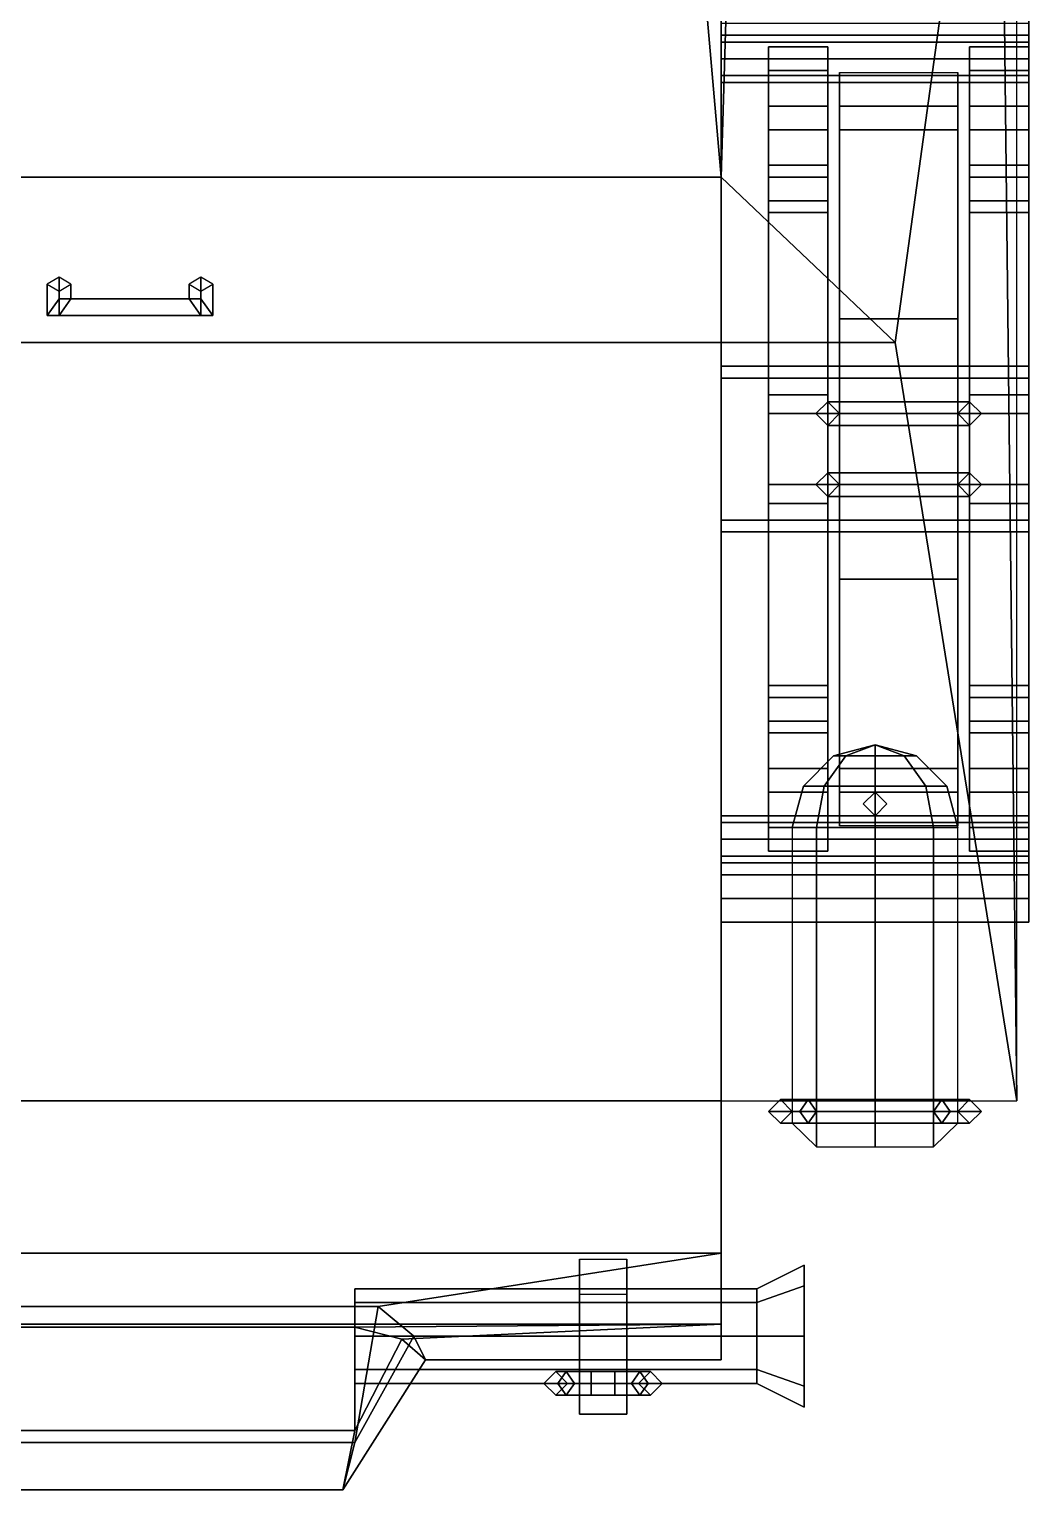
# Model space of a CAD drawing. Extents: x -0.84 to 0.84, y -1.93 to 2.14.
# Drawn here: x -0.085 to 0.76, y -1.93 to -0.695 of the extents above; entities that cross this region are included whole.
import ezdxf

# ---------------------------------------------------------------- set-up
doc = ezdxf.new("R2010")
doc.units = 0
doc.layers.get('0').update_dxf_attribs({"linetype": 'CONTINUOUS'})

msp = doc.modelspace()

# ---------------------------------------------------------------- linework, layer by layer
for points in [[(0.5, -1.8, 0.41), (0.5, -1.73, 0.27), (0.5, 1.67, 0.27), (0.5, 1.77, 0.41)], [(0.5, -1.82, 0.49), (0.5, -1.8, 0.41), (0.5, 1.77, 0.41), (0.5, 1.77, 0.78)], [(0.5, -1.82, 0.57), (0.5, -1.82, 0.49), (0.5, 1.77, 0.78), (0.5, -1.79, 0.69)], [(0.5, -1.79, 0.69), (0.5, -1.79, 0.69), (0.5, 1.77, 0.78), (0.5, -1.6011, 0.78)], [(0.5, 1.67, 0.27), (0.5, -1.73, 0.27), (-0.5, -1.73, 0.27), (-0.5, 1.67, 0.27)], [(0.46, -0.36, 1.12), (0.5, -0.82, 1.12), (0.5, 0.29, 1.12), (0.46, 0.24, 1.12)], [(0.5, 0.29, 1.12), (0.5, -0.82, 1.12), (0.5147, -0.32, 1.1), (0.5147, 0.23, 1.1)], [(0.7353, 0.23, 0.8), (0.7353, -0.32, 0.8), (0.75, -1.6, 0.78), (0.75, 0.29, 0.78)], [(0.6471, -0.96, 0.92), (0.7353, -0.32, 0.8), (0.5147, -0.32, 1.1), (0.5, -0.82, 1.12)], [(0.75, -1.6, 0.78), (0.7353, -0.32, 0.8), (0.6471, -0.96, 0.92), (0.75, -1.6011, 0.78)], [(-0.46, -0.36, 1.12), (-0.5, -0.82, 1.12), (0.5, -0.82, 1.12), (0.46, -0.36, 1.12)], [(0.76, -0.69, 0.56), (0.76, -0.65, 0.55), (0.76, -0.67, 0.61), (0.76, -0.74, 0.63)], [(0.5, -0.67, 0.61), (0.5, -0.7, 0.66), (0.76, -0.7, 0.66), (0.76, -0.67, 0.61)], [(0.76, -0.74, 0.63), (0.76, -0.67, 0.61), (0.76, -0.7, 0.66), (0.76, -0.74, 0.66)], [(0.5, -0.74, 0.63), (0.5, -0.69, 0.56), (0.76, -0.69, 0.56), (0.76, -0.74, 0.63)], [(0.5, -0.7, 0.66), (0.5, -0.7059, 0.6741), (0.76, -0.7059, 0.6741), (0.76, -0.7, 0.66)], [(0.76, -0.74, 0.66), (0.76, -0.7, 0.66), (0.76, -0.7059, 0.6741), (0.76, -0.7341, 0.6741)], [(0.5, -0.7059, 0.6741), (0.5, -0.72, 0.68), (0.76, -0.72, 0.68), (0.76, -0.7059, 0.6741)], [(0.54, -0.72, 0.27), (0.54, -0.71, 0.24), (0.54, -0.71, 0.22), (0.54, -0.73, 0.28)], [(0.59, -0.72, 0.27), (0.59, -0.71, 0.24), (0.54, -0.71, 0.24), (0.54, -0.72, 0.27)], [(0.54, -0.71, 0.22), (0.54, -0.71, 0.24), (0.59, -0.71, 0.24), (0.59, -0.71, 0.22)], [(0.54, -0.73, 0.28), (0.54, -0.71, 0.22), (0.54, -0.73, 0.18), (0.54, -0.76, 0.3)], [(0.54, -0.73, 0.18), (0.54, -0.71, 0.22), (0.59, -0.71, 0.22), (0.59, -0.73, 0.18)], [(0.59, -0.71, 0.22), (0.59, -0.71, 0.24), (0.59, -0.72, 0.27), (0.59, -0.73, 0.28)], [(0.59, -0.73, 0.18), (0.59, -0.71, 0.22), (0.59, -0.73, 0.28), (0.59, -0.76, 0.3)], [(0.71, -0.73, 0.18), (0.71, -0.71, 0.22), (0.76, -0.71, 0.22), (0.76, -0.73, 0.18)], [(0.71, -0.73, 0.28), (0.71, -0.71, 0.22), (0.71, -0.73, 0.18), (0.71, -0.76, 0.3)], [(0.71, -0.71, 0.22), (0.71, -0.71, 0.24), (0.76, -0.71, 0.24), (0.76, -0.71, 0.22)], [(0.76, -0.72, 0.27), (0.76, -0.71, 0.24), (0.71, -0.71, 0.24), (0.71, -0.72, 0.27)], [(0.71, -0.72, 0.27), (0.71, -0.71, 0.24), (0.71, -0.71, 0.22), (0.71, -0.73, 0.28)], [(0.76, -0.7341, 0.6741), (0.76, -0.7059, 0.6741), (0.76, -0.72, 0.68)], [(0.76, -0.73, 0.18), (0.76, -0.71, 0.22), (0.76, -0.73, 0.28), (0.76, -0.76, 0.3)], [(0.76, -0.71, 0.22), (0.76, -0.71, 0.24), (0.76, -0.72, 0.27), (0.76, -0.73, 0.28)], [(0.5, -0.72, 0.68), (0.5, -0.7341, 0.6741), (0.76, -0.7341, 0.6741), (0.76, -0.72, 0.68)], [(0.59, -0.73, 0.28), (0.59, -0.72, 0.27), (0.54, -0.72, 0.27), (0.54, -0.73, 0.28)], [(0.76, -0.73, 0.28), (0.76, -0.72, 0.27), (0.71, -0.72, 0.27), (0.71, -0.73, 0.28)], [(0.5, -0.7341, 0.6741), (0.5, -0.74, 0.66), (0.76, -0.74, 0.66), (0.76, -0.7341, 0.6741)], [(0.5, -0.74, 0.66), (0.5, -0.74, 0.63), (0.76, -0.74, 0.63), (0.76, -0.74, 0.66)], [(0.59, -0.76, 0.3), (0.59, -0.73, 0.28), (0.54, -0.73, 0.28), (0.54, -0.76, 0.3)], [(0.54, -0.76, 0.17), (0.54, -0.73, 0.18), (0.59, -0.73, 0.18), (0.59, -0.76, 0.17)], [(0.54, -0.76, 0.3), (0.54, -0.73, 0.18), (0.54, -0.76, 0.17), (0.54, -0.78, 0.3)], [(0.59, -0.76, 0.17), (0.59, -0.73, 0.18), (0.59, -0.76, 0.3), (0.59, -0.78, 0.3)], [(0.6, -0.74, 0.63), (0.6, -0.7315, 0.618), (0.6, -0.76, 0.58), (0.6, -0.78, 0.62)], [(0.6, -0.76, 0.58), (0.6, -0.7315, 0.618), (0.7, -0.7315, 0.618), (0.7, -0.76, 0.58)], [(0.7, -0.78, 0.62), (0.7, -0.74, 0.63), (0.6, -0.74, 0.63), (0.6, -0.78, 0.62)], [(0.7, -0.76, 0.58), (0.7, -0.7315, 0.618), (0.7, -0.74, 0.63), (0.7, -0.78, 0.62)], [(0.71, -0.76, 0.3), (0.71, -0.73, 0.18), (0.71, -0.76, 0.17), (0.71, -0.78, 0.3)], [(0.71, -0.76, 0.17), (0.71, -0.73, 0.18), (0.76, -0.73, 0.18), (0.76, -0.76, 0.17)], [(0.76, -0.76, 0.3), (0.76, -0.73, 0.28), (0.71, -0.73, 0.28), (0.71, -0.76, 0.3)], [(0.76, -0.76, 0.17), (0.76, -0.73, 0.18), (0.76, -0.76, 0.3), (0.76, -0.78, 0.3)], [(0.54, -0.78, 0.3), (0.54, -0.76, 0.17), (0.54, -0.81, 0.17), (0.54, -0.82, 0.29)], [(0.54, -0.81, 0.17), (0.54, -0.76, 0.17), (0.59, -0.76, 0.17), (0.59, -0.81, 0.17)], [(0.59, -0.78, 0.3), (0.59, -0.76, 0.3), (0.54, -0.76, 0.3), (0.54, -0.78, 0.3)], [(0.59, -0.81, 0.17), (0.59, -0.76, 0.17), (0.59, -0.78, 0.3), (0.59, -0.82, 0.29)], [(0.6, -0.78, 0.62), (0.6, -0.76, 0.58), (0.6, -0.94, 0.53), (0.6, -0.94, 0.58)], [(0.6, -0.94, 0.53), (0.6, -0.76, 0.58), (0.7, -0.76, 0.58), (0.7, -0.94, 0.53)], [(0.7, -0.94, 0.53), (0.7, -0.76, 0.58), (0.7, -0.78, 0.62), (0.7, -0.94, 0.58)], [(0.76, -0.78, 0.3), (0.76, -0.76, 0.3), (0.71, -0.76, 0.3), (0.71, -0.78, 0.3)], [(0.71, -0.81, 0.17), (0.71, -0.76, 0.17), (0.76, -0.76, 0.17), (0.76, -0.81, 0.17)], [(0.71, -0.78, 0.3), (0.71, -0.76, 0.17), (0.71, -0.81, 0.17), (0.71, -0.82, 0.29)], [(0.76, -0.81, 0.17), (0.76, -0.76, 0.17), (0.76, -0.78, 0.3), (0.76, -0.82, 0.29)], [(0.59, -0.82, 0.29), (0.59, -0.78, 0.3), (0.54, -0.78, 0.3), (0.54, -0.82, 0.29)], [(0.7, -0.94, 0.58), (0.7, -0.78, 0.62), (0.6, -0.78, 0.62), (0.6, -0.94, 0.58)], [(0.76, -0.82, 0.29), (0.76, -0.78, 0.3), (0.71, -0.78, 0.3), (0.71, -0.82, 0.29)], [(0.54, -0.82, 0.29), (0.54, -0.81, 0.17), (0.54, -0.84, 0.19), (0.54, -0.85, 0.26)], [(0.54, -0.84, 0.19), (0.54, -0.81, 0.17), (0.59, -0.81, 0.17), (0.59, -0.84, 0.19)], [(0.59, -0.84, 0.19), (0.59, -0.81, 0.17), (0.59, -0.82, 0.29), (0.59, -0.85, 0.26)], [(0.71, -0.84, 0.19), (0.71, -0.81, 0.17), (0.76, -0.81, 0.17), (0.76, -0.84, 0.19)], [(0.71, -0.82, 0.29), (0.71, -0.81, 0.17), (0.71, -0.84, 0.19), (0.71, -0.85, 0.26)], [(0.76, -0.84, 0.19), (0.76, -0.81, 0.17), (0.76, -0.82, 0.29), (0.76, -0.85, 0.26)], [(-0.5, -0.82, 1.12), (-0.6471, -0.96, 0.92), (0.6471, -0.96, 0.92), (0.5, -0.82, 1.12)], [(0.54, -0.98, 0.33), (0.54, -0.82, 0.29), (0.54, -0.85, 0.26), (0.54, -0.98, 0.3)], [(0.59, -0.98, 0.33), (0.59, -0.82, 0.29), (0.54, -0.82, 0.29), (0.54, -0.98, 0.33)], [(0.59, -0.85, 0.26), (0.59, -0.82, 0.29), (0.59, -0.98, 0.33), (0.59, -0.98, 0.3)], [(0.76, -0.98, 0.33), (0.76, -0.82, 0.29), (0.71, -0.82, 0.29), (0.71, -0.98, 0.33)], [(0.71, -0.98, 0.33), (0.71, -0.82, 0.29), (0.71, -0.85, 0.26), (0.71, -0.98, 0.3)], [(0.76, -0.85, 0.26), (0.76, -0.82, 0.29), (0.76, -0.98, 0.33), (0.76, -0.98, 0.3)], [(0.54, -0.85, 0.26), (0.54, -0.84, 0.19), (0.54, -0.85, 0.21), (0.54, -0.85, 0.26)], [(0.54, -1.0041, 0.1919), (0.54, -0.85, 0.21), (0.54, -0.84, 0.19), (0.54, -1.02, 0.16)], [(0.54, -1.02, 0.16), (0.54, -0.84, 0.19), (0.59, -0.84, 0.19), (0.59, -1.02, 0.16)], [(0.54, -0.85, 0.26), (0.54, -0.85, 0.21), (0.59, -0.85, 0.21), (0.59, -0.85, 0.26)], [(0.59, -1.0041, 0.1919), (0.59, -0.85, 0.21), (0.54, -0.85, 0.21), (0.54, -1.0041, 0.1919)], [(0.54, -0.98, 0.3), (0.54, -0.85, 0.26), (0.59, -0.85, 0.26), (0.59, -0.98, 0.3)], [(0.59, -0.85, 0.21), (0.59, -0.84, 0.19), (0.59, -0.85, 0.26)], [(0.59, -0.84, 0.19), (0.59, -0.85, 0.21), (0.59, -1.0041, 0.1919), (0.59, -1.02, 0.16)], [(0.71, -0.85, 0.26), (0.71, -0.84, 0.19), (0.71, -0.85, 0.21), (0.71, -0.85, 0.26)], [(0.71, -1.02, 0.16), (0.71, -0.84, 0.19), (0.76, -0.84, 0.19), (0.76, -1.02, 0.16)], [(0.71, -1.0041, 0.1919), (0.71, -0.85, 0.21), (0.71, -0.84, 0.19), (0.71, -1.02, 0.16)], [(0.71, -0.85, 0.26), (0.71, -0.85, 0.21), (0.76, -0.85, 0.21), (0.76, -0.85, 0.26)], [(0.71, -0.98, 0.3), (0.71, -0.85, 0.26), (0.76, -0.85, 0.26), (0.76, -0.98, 0.3)], [(0.76, -1.0041, 0.1919), (0.76, -0.85, 0.21), (0.71, -0.85, 0.21), (0.71, -1.0041, 0.1919)], [(0.76, -0.85, 0.21), (0.76, -0.84, 0.19), (0.76, -0.85, 0.26)], [(0.76, -0.84, 0.19), (0.76, -0.85, 0.21), (0.76, -1.0041, 0.1919), (0.76, -1.02, 0.16)], [(-0.06, -0.9048, 0.9989), (-0.07, -0.9106, 0.9906), (-0.07, -0.9371, 1.0171), (-0.06, -0.9229, 1.0171)], [(-0.07, -0.9106, 0.9906), (-0.06, -0.9164, 0.9823), (-0.06, -0.9371, 1.0029), (-0.07, -0.9371, 1.0171)], [(-0.05, -0.9106, 0.9906), (-0.06, -0.9048, 0.9989), (-0.06, -0.9229, 1.0171), (-0.05, -0.9229, 1.0029)], [(-0.06, -0.9164, 0.9823), (-0.05, -0.9106, 0.9906), (-0.05, -0.9229, 1.0029), (-0.06, -0.9371, 1.0029)], [(0.06, -0.9048, 0.9989), (0.05, -0.9106, 0.9906), (0.05, -0.9229, 1.0029), (0.06, -0.9229, 1.0171)], [(0.05, -0.9106, 0.9906), (0.06, -0.9164, 0.9823), (0.06, -0.9371, 1.0029), (0.05, -0.9229, 1.0029)], [(0.07, -0.9106, 0.9906), (0.06, -0.9048, 0.9989), (0.06, -0.9229, 1.0171), (0.07, -0.9371, 1.0171)], [(0.06, -0.9164, 0.9823), (0.07, -0.9106, 0.9906), (0.07, -0.9371, 1.0171), (0.06, -0.9371, 1.0029)], [(0.07, -0.9371, 1.0171), (0.06, -0.9229, 1.0171), (-0.06, -0.9229, 1.0171), (-0.07, -0.9371, 1.0171)], [(0.06, -0.9229, 1.0171), (0.05, -0.9229, 1.0029), (-0.05, -0.9229, 1.0029), (-0.06, -0.9229, 1.0171)], [(0.05, -0.9229, 1.0029), (0.06, -0.9371, 1.0029), (-0.06, -0.9371, 1.0029), (-0.05, -0.9229, 1.0029)], [(0.06, -0.9371, 1.0029), (0.07, -0.9371, 1.0171), (-0.07, -0.9371, 1.0171), (-0.06, -0.9371, 1.0029)], [(0.6, -0.94, 0.53), (0.6, -1.16, 0.53), (0.6, -1.16, 0.58), (0.6, -0.94, 0.58)], [(0.6, -0.94, 0.58), (0.6, -1.16, 0.58), (0.7, -1.16, 0.58), (0.7, -0.94, 0.58)], [(0.7, -0.94, 0.53), (0.7, -1.16, 0.53), (0.6, -1.16, 0.53), (0.6, -0.94, 0.53)], [(0.7, -1.16, 0.58), (0.7, -1.16, 0.53), (0.7, -0.94, 0.53), (0.7, -0.94, 0.58)], [(-0.6471, -0.96, 0.92), (-0.75, -1.6011, 0.78), (0.75, -1.6011, 0.78), (0.6471, -0.96, 0.92)], [(0.76, -0.99, 0.52), (0.76, -0.98, 0.41), (0.5, -0.98, 0.41), (0.5, -0.99, 0.52)], [(0.5, -0.98, 0.41), (0.5, -1.12, 0.41), (0.5, -1.11, 0.52), (0.5, -0.99, 0.52)], [(0.71, -0.98, 0.41), (0.71, -1.12, 0.41), (0.5, -1.12, 0.41), (0.5, -0.98, 0.41)], [(0.59, -0.98, 0.24), (0.59, -1.0041, 0.1919), (0.54, -1.0041, 0.1919), (0.54, -0.98, 0.24)], [(0.54, -0.98, 0.24), (0.54, -1.02, 0.16), (0.54, -1.08, 0.16), (0.54, -1.12, 0.24)], [(0.54, -0.98, 0.41), (0.54, -0.98, 0.24), (0.54, -1.12, 0.24), (0.54, -1.12, 0.41)], [(0.59, -0.98, 0.41), (0.59, -0.98, 0.24), (0.54, -0.98, 0.24), (0.54, -0.98, 0.41)], [(0.59, -1.08, 0.16), (0.59, -1.02, 0.16), (0.59, -0.98, 0.24), (0.59, -1.12, 0.24)], [(0.59, -1.12, 0.24), (0.59, -0.98, 0.24), (0.59, -0.98, 0.41), (0.59, -1.12, 0.41)], [(0.76, -0.98, 0.41), (0.76, -0.98, 0.24), (0.71, -0.98, 0.24), (0.71, -0.98, 0.41)], [(0.76, -0.98, 0.24), (0.76, -1.0041, 0.1919), (0.71, -1.0041, 0.1919), (0.71, -0.98, 0.24)], [(0.71, -0.98, 0.24), (0.71, -1.12, 0.24), (0.71, -1.12, 0.41), (0.71, -0.98, 0.41)], [(0.71, -1.02, 0.16), (0.71, -1.08, 0.16), (0.71, -1.12, 0.24), (0.71, -0.98, 0.24)], [(0.76, -1.12, 0.41), (0.76, -1.12, 0.24), (0.76, -0.98, 0.24), (0.76, -0.98, 0.41)], [(0.76, -1.12, 0.24), (0.76, -1.08, 0.16), (0.76, -1.02, 0.16), (0.76, -0.98, 0.24)], [(0.76, -1.11, 0.52), (0.76, -1.12, 0.41), (0.76, -0.98, 0.41), (0.76, -0.99, 0.52)], [(0.5, -0.99, 0.52), (0.5, -1.11, 0.52), (0.76, -1.11, 0.52), (0.76, -0.99, 0.52)], [(0.72, -1.02, 0.6), (0.71, -1.01, 0.59), (0.59, -1.01, 0.59), (0.58, -1.02, 0.6)], [(0.59, -1.01, 0.52), (0.58, -1.02, 0.52), (0.58, -1.02, 0.6), (0.59, -1.01, 0.59)], [(0.71, -1.01, 0.59), (0.7, -1.02, 0.58), (0.6, -1.02, 0.58), (0.59, -1.01, 0.59)], [(0.6, -1.02, 0.52), (0.59, -1.01, 0.52), (0.59, -1.01, 0.59), (0.6, -1.02, 0.58)], [(0.71, -1.01, 0.52), (0.7, -1.02, 0.52), (0.7, -1.02, 0.58), (0.71, -1.01, 0.59)], [(0.72, -1.02, 0.52), (0.71, -1.01, 0.52), (0.71, -1.01, 0.59), (0.72, -1.02, 0.6)], [(0.54, -1.08, 0.16), (0.54, -1.02, 0.16), (0.59, -1.02, 0.16), (0.59, -1.08, 0.16)], [(0.71, -1.03, 0.59), (0.72, -1.02, 0.6), (0.58, -1.02, 0.6), (0.59, -1.03, 0.59)], [(0.58, -1.02, 0.52), (0.59, -1.03, 0.52), (0.59, -1.03, 0.59), (0.58, -1.02, 0.6)], [(0.7, -1.02, 0.58), (0.71, -1.03, 0.59), (0.59, -1.03, 0.59), (0.6, -1.02, 0.58)], [(0.59, -1.03, 0.52), (0.6, -1.02, 0.52), (0.6, -1.02, 0.58), (0.59, -1.03, 0.59)], [(0.7, -1.02, 0.52), (0.71, -1.03, 0.52), (0.71, -1.03, 0.59), (0.7, -1.02, 0.58)], [(0.76, -1.02, 0.16), (0.76, -1.08, 0.16), (0.71, -1.08, 0.16), (0.71, -1.02, 0.16)], [(0.71, -1.03, 0.52), (0.72, -1.02, 0.52), (0.72, -1.02, 0.6), (0.71, -1.03, 0.59)], [(0.59, -1.07, 0.52), (0.58, -1.08, 0.52), (0.58, -1.08, 0.6), (0.59, -1.07, 0.59)], [(0.72, -1.08, 0.6), (0.71, -1.07, 0.59), (0.59, -1.07, 0.59), (0.58, -1.08, 0.6)], [(0.6, -1.08, 0.52), (0.59, -1.07, 0.52), (0.59, -1.07, 0.59), (0.6, -1.08, 0.58)], [(0.71, -1.07, 0.59), (0.7, -1.08, 0.58), (0.6, -1.08, 0.58), (0.59, -1.07, 0.59)], [(0.71, -1.07, 0.52), (0.7, -1.08, 0.52), (0.7, -1.08, 0.58), (0.71, -1.07, 0.59)], [(0.72, -1.08, 0.52), (0.71, -1.07, 0.52), (0.71, -1.07, 0.59), (0.72, -1.08, 0.6)], [(0.54, -1.26, 0.19), (0.54, -1.25, 0.21), (0.54, -1.0959, 0.1919), (0.54, -1.08, 0.16)], [(0.59, -1.08, 0.16), (0.59, -1.26, 0.19), (0.54, -1.26, 0.19), (0.54, -1.08, 0.16)], [(0.58, -1.08, 0.52), (0.59, -1.09, 0.52), (0.59, -1.09, 0.59), (0.58, -1.08, 0.6)], [(0.71, -1.09, 0.59), (0.72, -1.08, 0.6), (0.58, -1.08, 0.6), (0.59, -1.09, 0.59)], [(0.59, -1.0959, 0.1919), (0.59, -1.25, 0.21), (0.59, -1.26, 0.19), (0.59, -1.08, 0.16)], [(0.59, -1.09, 0.52), (0.6, -1.08, 0.52), (0.6, -1.08, 0.58), (0.59, -1.09, 0.59)], [(0.7, -1.08, 0.58), (0.71, -1.09, 0.59), (0.59, -1.09, 0.59), (0.6, -1.08, 0.58)], [(0.7, -1.08, 0.52), (0.71, -1.09, 0.52), (0.71, -1.09, 0.59), (0.7, -1.08, 0.58)], [(0.76, -1.08, 0.16), (0.76, -1.26, 0.19), (0.71, -1.26, 0.19), (0.71, -1.08, 0.16)], [(0.71, -1.26, 0.19), (0.71, -1.25, 0.21), (0.71, -1.0959, 0.1919), (0.71, -1.08, 0.16)], [(0.71, -1.09, 0.52), (0.72, -1.08, 0.52), (0.72, -1.08, 0.6), (0.71, -1.09, 0.59)], [(0.76, -1.0959, 0.1919), (0.76, -1.25, 0.21), (0.76, -1.26, 0.19), (0.76, -1.08, 0.16)], [(0.54, -1.12, 0.24), (0.54, -1.0959, 0.1919), (0.59, -1.0959, 0.1919), (0.59, -1.12, 0.24)], [(0.54, -1.0959, 0.1919), (0.54, -1.25, 0.21), (0.59, -1.25, 0.21), (0.59, -1.0959, 0.1919)], [(0.71, -1.0959, 0.1919), (0.71, -1.25, 0.21), (0.76, -1.25, 0.21), (0.76, -1.0959, 0.1919)], [(0.71, -1.12, 0.24), (0.71, -1.0959, 0.1919), (0.76, -1.0959, 0.1919), (0.76, -1.12, 0.24)], [(0.5, -1.11, 0.52), (0.5, -1.12, 0.41), (0.76, -1.12, 0.41), (0.76, -1.11, 0.52)], [(0.54, -1.12, 0.41), (0.54, -1.12, 0.24), (0.59, -1.12, 0.24), (0.59, -1.12, 0.41)], [(0.59, -1.12, 0.3), (0.59, -1.25, 0.26), (0.54, -1.25, 0.26), (0.54, -1.12, 0.3)], [(0.54, -1.25, 0.26), (0.54, -1.28, 0.29), (0.54, -1.12, 0.33), (0.54, -1.12, 0.3)], [(0.54, -1.12, 0.33), (0.54, -1.28, 0.29), (0.59, -1.28, 0.29), (0.59, -1.12, 0.33)], [(0.59, -1.12, 0.33), (0.59, -1.28, 0.29), (0.59, -1.25, 0.26), (0.59, -1.12, 0.3)], [(0.71, -1.12, 0.41), (0.71, -1.12, 0.24), (0.76, -1.12, 0.24), (0.76, -1.12, 0.41)], [(0.71, -1.12, 0.33), (0.71, -1.28, 0.29), (0.76, -1.28, 0.29), (0.76, -1.12, 0.33)], [(0.71, -1.25, 0.26), (0.71, -1.28, 0.29), (0.71, -1.12, 0.33), (0.71, -1.12, 0.3)], [(0.76, -1.12, 0.3), (0.76, -1.25, 0.26), (0.71, -1.25, 0.26), (0.71, -1.12, 0.3)], [(0.76, -1.12, 0.33), (0.76, -1.28, 0.29), (0.76, -1.25, 0.26), (0.76, -1.12, 0.3)], [(0.6, -1.16, 0.58), (0.6, -1.32, 0.62), (0.7, -1.32, 0.62), (0.7, -1.16, 0.58)], [(0.6, -1.16, 0.53), (0.6, -1.34, 0.58), (0.6, -1.32, 0.62), (0.6, -1.16, 0.58)], [(0.7, -1.16, 0.53), (0.7, -1.34, 0.58), (0.6, -1.34, 0.58), (0.6, -1.16, 0.53)], [(0.7, -1.32, 0.62), (0.7, -1.34, 0.58), (0.7, -1.16, 0.53), (0.7, -1.16, 0.58)], [(0.59, -1.25, 0.26), (0.59, -1.25, 0.21), (0.54, -1.25, 0.21), (0.54, -1.25, 0.26)], [(0.54, -1.25, 0.21), (0.54, -1.26, 0.19), (0.54, -1.25, 0.26)], [(0.54, -1.26, 0.19), (0.54, -1.29, 0.17), (0.54, -1.28, 0.29), (0.54, -1.25, 0.26)], [(0.59, -1.25, 0.26), (0.59, -1.26, 0.19), (0.59, -1.25, 0.21), (0.59, -1.25, 0.26)], [(0.59, -1.28, 0.29), (0.59, -1.29, 0.17), (0.59, -1.26, 0.19), (0.59, -1.25, 0.26)], [(0.71, -1.26, 0.19), (0.71, -1.29, 0.17), (0.71, -1.28, 0.29), (0.71, -1.25, 0.26)], [(0.71, -1.25, 0.21), (0.71, -1.26, 0.19), (0.71, -1.25, 0.26)], [(0.76, -1.25, 0.26), (0.76, -1.25, 0.21), (0.71, -1.25, 0.21), (0.71, -1.25, 0.26)], [(0.76, -1.28, 0.29), (0.76, -1.29, 0.17), (0.76, -1.26, 0.19), (0.76, -1.25, 0.26)], [(0.76, -1.25, 0.26), (0.76, -1.26, 0.19), (0.76, -1.25, 0.21), (0.76, -1.25, 0.26)], [(0.59, -1.26, 0.19), (0.59, -1.29, 0.17), (0.54, -1.29, 0.17), (0.54, -1.26, 0.19)], [(0.76, -1.26, 0.19), (0.76, -1.29, 0.17), (0.71, -1.29, 0.17), (0.71, -1.26, 0.19)], [(0.54, -1.29, 0.17), (0.54, -1.34, 0.17), (0.54, -1.32, 0.3), (0.54, -1.28, 0.29)], [(0.54, -1.28, 0.29), (0.54, -1.32, 0.3), (0.59, -1.32, 0.3), (0.59, -1.28, 0.29)], [(0.59, -1.32, 0.3), (0.59, -1.34, 0.17), (0.59, -1.29, 0.17), (0.59, -1.28, 0.29)], [(0.71, -1.28, 0.29), (0.71, -1.32, 0.3), (0.76, -1.32, 0.3), (0.76, -1.28, 0.29)], [(0.71, -1.29, 0.17), (0.71, -1.34, 0.17), (0.71, -1.32, 0.3), (0.71, -1.28, 0.29)], [(0.76, -1.32, 0.3), (0.76, -1.34, 0.17), (0.76, -1.29, 0.17), (0.76, -1.28, 0.29)], [(0.59, -1.29, 0.17), (0.59, -1.34, 0.17), (0.54, -1.34, 0.17), (0.54, -1.29, 0.17)], [(0.76, -1.29, 0.17), (0.76, -1.34, 0.17), (0.71, -1.34, 0.17), (0.71, -1.29, 0.17)], [(0.63, -1.3, 0.94), (0.595, -1.3094, 0.94), (0.6053, -1.3094, 0.9647), (0.63, -1.3, 0.94)], [(0.63, -1.3, 0.94), (0.6053, -1.3094, 0.9153), (0.595, -1.3094, 0.94), (0.63, -1.3, 0.94)], [(0.63, -1.3, 0.94), (0.6053, -1.3094, 0.9647), (0.63, -1.3094, 0.975), (0.63, -1.3, 0.94)], [(0.63, -1.3, 0.94), (0.63, -1.3094, 0.905), (0.6053, -1.3094, 0.9153), (0.63, -1.3, 0.94)], [(0.63, -1.3, 0.94), (0.63, -1.3094, 0.975), (0.6547, -1.3094, 0.9647), (0.63, -1.3, 0.94)], [(0.63, -1.3, 0.94), (0.6547, -1.3094, 0.9647), (0.665, -1.3094, 0.94), (0.63, -1.3, 0.94)], [(0.63, -1.3, 0.94), (0.665, -1.3094, 0.94), (0.6547, -1.3094, 0.9153), (0.63, -1.3, 0.94)], [(0.63, -1.3, 0.94), (0.6547, -1.3094, 0.9153), (0.63, -1.3094, 0.905), (0.63, -1.3, 0.94)], [(0.54, -1.34, 0.17), (0.54, -1.37, 0.18), (0.54, -1.34, 0.3), (0.54, -1.32, 0.3)], [(0.54, -1.32, 0.3), (0.54, -1.34, 0.3), (0.59, -1.34, 0.3), (0.59, -1.32, 0.3)], [(0.595, -1.3094, 0.94), (0.5694, -1.335, 0.94), (0.5871, -1.335, 0.9829), (0.6053, -1.3094, 0.9647)], [(0.6053, -1.3094, 0.9153), (0.5871, -1.335, 0.8971), (0.5694, -1.335, 0.94), (0.595, -1.3094, 0.94)], [(0.6053, -1.3094, 0.9647), (0.5871, -1.335, 0.9829), (0.63, -1.335, 1.0006), (0.63, -1.3094, 0.975)], [(0.63, -1.3094, 0.905), (0.63, -1.335, 0.8794), (0.5871, -1.335, 0.8971), (0.6053, -1.3094, 0.9153)], [(0.59, -1.34, 0.3), (0.59, -1.37, 0.18), (0.59, -1.34, 0.17), (0.59, -1.32, 0.3)], [(0.6, -1.34, 0.58), (0.6, -1.3685, 0.618), (0.6, -1.36, 0.63), (0.6, -1.32, 0.62)], [(0.6, -1.32, 0.62), (0.6, -1.36, 0.63), (0.7, -1.36, 0.63), (0.7, -1.32, 0.62)], [(0.63, -1.3094, 0.975), (0.63, -1.335, 1.0006), (0.6729, -1.335, 0.9829), (0.6547, -1.3094, 0.9647)], [(0.6547, -1.3094, 0.9153), (0.6729, -1.335, 0.8971), (0.63, -1.335, 0.8794), (0.63, -1.3094, 0.905)], [(0.6547, -1.3094, 0.9647), (0.6729, -1.335, 0.9829), (0.6906, -1.335, 0.94), (0.665, -1.3094, 0.94)], [(0.665, -1.3094, 0.94), (0.6906, -1.335, 0.94), (0.6729, -1.335, 0.8971), (0.6547, -1.3094, 0.9153)], [(0.7, -1.36, 0.63), (0.7, -1.3685, 0.618), (0.7, -1.34, 0.58), (0.7, -1.32, 0.62)], [(0.71, -1.32, 0.3), (0.71, -1.34, 0.3), (0.76, -1.34, 0.3), (0.76, -1.32, 0.3)], [(0.71, -1.34, 0.17), (0.71, -1.37, 0.18), (0.71, -1.34, 0.3), (0.71, -1.32, 0.3)], [(0.76, -1.34, 0.3), (0.76, -1.37, 0.18), (0.76, -1.34, 0.17), (0.76, -1.32, 0.3)], [(0.54, -1.37, 0.18), (0.54, -1.39, 0.22), (0.54, -1.37, 0.28), (0.54, -1.34, 0.3)], [(0.54, -1.34, 0.3), (0.54, -1.37, 0.28), (0.59, -1.37, 0.28), (0.59, -1.34, 0.3)], [(0.59, -1.34, 0.17), (0.59, -1.37, 0.18), (0.54, -1.37, 0.18), (0.54, -1.34, 0.17)], [(0.5694, -1.335, 0.94), (0.56, -1.37, 0.94), (0.5805, -1.37, 0.9895), (0.5871, -1.335, 0.9829)], [(0.5871, -1.335, 0.8971), (0.5805, -1.37, 0.8905), (0.56, -1.37, 0.94), (0.5694, -1.335, 0.94)], [(0.5871, -1.335, 0.9829), (0.5805, -1.37, 0.9895), (0.63, -1.37, 1.01), (0.63, -1.335, 1.0006)], [(0.63, -1.335, 0.8794), (0.63, -1.37, 0.87), (0.5805, -1.37, 0.8905), (0.5871, -1.335, 0.8971)], [(0.59, -1.37, 0.28), (0.59, -1.39, 0.22), (0.59, -1.37, 0.18), (0.59, -1.34, 0.3)], [(0.7, -1.34, 0.58), (0.7, -1.3685, 0.618), (0.6, -1.3685, 0.618), (0.6, -1.34, 0.58)], [(0.63, -1.34, 0.83), (0.62, -1.35, 0.83), (0.62, -1.35, 0.89), (0.63, -1.34, 0.878)], [(0.63, -1.335, 1.0006), (0.63, -1.37, 1.01), (0.6795, -1.37, 0.9895), (0.6729, -1.335, 0.9829)], [(0.6729, -1.335, 0.8971), (0.6795, -1.37, 0.8905), (0.63, -1.37, 0.87), (0.63, -1.335, 0.8794)], [(0.64, -1.35, 0.83), (0.63, -1.34, 0.83), (0.63, -1.34, 0.878), (0.64, -1.35, 0.89)], [(0.6729, -1.335, 0.9829), (0.6795, -1.37, 0.9895), (0.7, -1.37, 0.94), (0.6906, -1.335, 0.94)], [(0.6906, -1.335, 0.94), (0.7, -1.37, 0.94), (0.6795, -1.37, 0.8905), (0.6729, -1.335, 0.8971)], [(0.76, -1.34, 0.17), (0.76, -1.37, 0.18), (0.71, -1.37, 0.18), (0.71, -1.34, 0.17)], [(0.71, -1.34, 0.3), (0.71, -1.37, 0.28), (0.76, -1.37, 0.28), (0.76, -1.34, 0.3)], [(0.71, -1.37, 0.18), (0.71, -1.39, 0.22), (0.71, -1.37, 0.28), (0.71, -1.34, 0.3)], [(0.76, -1.37, 0.28), (0.76, -1.39, 0.22), (0.76, -1.37, 0.18), (0.76, -1.34, 0.3)], [(0.62, -1.35, 0.83), (0.63, -1.36, 0.83), (0.63, -1.36, 0.8727), (0.62, -1.35, 0.89)], [(0.63, -1.36, 0.83), (0.64, -1.35, 0.83), (0.64, -1.35, 0.89), (0.63, -1.36, 0.8727)], [(0.76, -1.36, 0.63), (0.76, -1.41, 0.56), (0.5, -1.41, 0.56), (0.5, -1.36, 0.63)], [(0.76, -1.3659, 0.6741), (0.76, -1.36, 0.66), (0.5, -1.36, 0.66), (0.5, -1.3659, 0.6741)], [(0.76, -1.36, 0.66), (0.76, -1.36, 0.63), (0.5, -1.36, 0.63), (0.5, -1.36, 0.66)], [(0.76, -1.38, 0.68), (0.76, -1.3659, 0.6741), (0.5, -1.3659, 0.6741), (0.5, -1.38, 0.68)], [(0.54, -1.37, 0.28), (0.54, -1.38, 0.27), (0.59, -1.38, 0.27), (0.59, -1.37, 0.28)], [(0.54, -1.39, 0.22), (0.54, -1.39, 0.24), (0.54, -1.38, 0.27), (0.54, -1.37, 0.28)], [(0.59, -1.37, 0.18), (0.59, -1.39, 0.22), (0.54, -1.39, 0.22), (0.54, -1.37, 0.18)], [(0.5805, -1.37, 0.9895), (0.56, -1.37, 0.94), (0.56, -1.62, 0.94), (0.5805, -1.64, 0.9895)], [(0.7, -1.37, 0.94), (0.56, -1.37, 0.94), (0.5805, -1.37, 0.8905), (0.6795, -1.37, 0.8905)], [(0.6795, -1.37, 0.9895), (0.5805, -1.37, 0.9895), (0.56, -1.37, 0.94), (0.7, -1.37, 0.94)], [(0.63, -1.37, 1.01), (0.5805, -1.37, 0.9895), (0.5805, -1.64, 0.9895), (0.63, -1.64, 1.01)], [(0.63, -1.37, 1.01), (0.63, -1.37, 1.01), (0.5805, -1.37, 0.9895), (0.6795, -1.37, 0.9895)], [(0.6795, -1.37, 0.8905), (0.6795, -1.37, 0.8905), (0.5805, -1.37, 0.8905), (0.63, -1.37, 0.87)], [(0.59, -1.38, 0.27), (0.59, -1.39, 0.24), (0.59, -1.39, 0.22), (0.59, -1.37, 0.28)], [(0.6795, -1.37, 0.9895), (0.63, -1.37, 1.01), (0.63, -1.64, 1.01), (0.6795, -1.64, 0.9895)], [(0.7, -1.37, 0.94), (0.6795, -1.37, 0.9895), (0.6795, -1.64, 0.9895), (0.7, -1.62, 0.94)], [(0.76, -1.37, 0.18), (0.76, -1.39, 0.22), (0.71, -1.39, 0.22), (0.71, -1.37, 0.18)], [(0.71, -1.39, 0.22), (0.71, -1.39, 0.24), (0.71, -1.38, 0.27), (0.71, -1.37, 0.28)], [(0.71, -1.37, 0.28), (0.71, -1.38, 0.27), (0.76, -1.38, 0.27), (0.76, -1.37, 0.28)], [(0.76, -1.36, 0.66), (0.76, -1.4, 0.66), (0.76, -1.43, 0.61), (0.76, -1.36, 0.63)], [(0.76, -1.36, 0.63), (0.76, -1.43, 0.61), (0.76, -1.45, 0.55), (0.76, -1.41, 0.56)], [(0.76, -1.3659, 0.6741), (0.76, -1.3941, 0.6741), (0.76, -1.4, 0.66), (0.76, -1.36, 0.66)], [(0.76, -1.38, 0.68), (0.76, -1.38, 0.68), (0.76, -1.3941, 0.6741), (0.76, -1.3659, 0.6741)], [(0.76, -1.38, 0.27), (0.76, -1.39, 0.24), (0.76, -1.39, 0.22), (0.76, -1.37, 0.28)], [(0.76, -1.3941, 0.6741), (0.76, -1.38, 0.68), (0.5, -1.38, 0.68), (0.5, -1.3941, 0.6741)], [(0.54, -1.38, 0.27), (0.54, -1.39, 0.24), (0.59, -1.39, 0.24), (0.59, -1.38, 0.27)], [(0.71, -1.38, 0.27), (0.71, -1.39, 0.24), (0.76, -1.39, 0.24), (0.76, -1.38, 0.27)], [(0.76, -1.4, 0.66), (0.76, -1.3941, 0.6741), (0.5, -1.3941, 0.6741), (0.5, -1.4, 0.66)], [(0.59, -1.39, 0.22), (0.59, -1.39, 0.24), (0.54, -1.39, 0.24), (0.54, -1.39, 0.22)], [(0.76, -1.39, 0.22), (0.76, -1.39, 0.24), (0.71, -1.39, 0.24), (0.71, -1.39, 0.22)], [(0.76, -1.43, 0.61), (0.76, -1.4, 0.66), (0.5, -1.4, 0.66), (0.5, -1.43, 0.61)], [(0.76, -1.41, 0.56), (0.76, -1.45, 0.55), (0.5, -1.45, 0.55), (0.5, -1.41, 0.56)], [(0.76, -1.45, 0.55), (0.76, -1.43, 0.61), (0.5, -1.43, 0.61), (0.5, -1.45, 0.55)], [(-0.5, -1.6011, 0.78), (-0.5, -1.79, 0.69), (0.5, -1.79, 0.69), (0.5, -1.6011, 0.78)], [(0.55, -1.6, 0.94), (0.54, -1.61, 0.94), (0.5664, -1.61, 1.0036), (0.5734, -1.6, 0.9966)], [(0.55, -1.6, 0.78), (0.54, -1.61, 0.78), (0.54, -1.61, 0.94), (0.55, -1.6, 0.94)], [(0.56, -1.61, 0.94), (0.55, -1.6, 0.94), (0.5734, -1.6, 0.9966), (0.5805, -1.61, 0.9895)], [(0.56, -1.61, 0.78), (0.55, -1.6, 0.78), (0.55, -1.6, 0.94), (0.56, -1.61, 0.94)], [(0.5734, -1.6, 0.9966), (0.5664, -1.61, 1.0036), (0.63, -1.61, 1.03), (0.63, -1.6, 1.02)], [(0.5805, -1.61, 0.9895), (0.5734, -1.6, 0.9966), (0.63, -1.6, 1.02), (0.63, -1.61, 1.01)], [(0.63, -1.61, 1.01), (0.63, -1.6, 1.02), (0.6866, -1.6, 0.9966), (0.6795, -1.61, 0.9895)], [(0.63, -1.6, 1.02), (0.63, -1.61, 1.03), (0.6936, -1.61, 1.0036), (0.6866, -1.6, 0.9966)], [(0.6795, -1.61, 0.9895), (0.6866, -1.6, 0.9966), (0.71, -1.6, 0.94), (0.7, -1.61, 0.94)], [(0.6866, -1.6, 0.9966), (0.6936, -1.61, 1.0036), (0.72, -1.61, 0.94), (0.71, -1.6, 0.94)], [(0.71, -1.6, 0.78), (0.7, -1.61, 0.78), (0.7, -1.61, 0.94), (0.71, -1.6, 0.94)], [(0.72, -1.61, 0.78), (0.71, -1.6, 0.78), (0.71, -1.6, 0.94), (0.72, -1.61, 0.94)], [(0.54, -1.61, 0.94), (0.55, -1.62, 0.94), (0.5734, -1.62, 0.9966), (0.5664, -1.61, 1.0036)], [(0.54, -1.61, 0.78), (0.55, -1.62, 0.78), (0.55, -1.62, 0.94), (0.54, -1.61, 0.94)], [(0.55, -1.62, 0.94), (0.56, -1.61, 0.94), (0.5805, -1.61, 0.9895), (0.5734, -1.62, 0.9966)], [(0.55, -1.62, 0.78), (0.56, -1.61, 0.78), (0.56, -1.61, 0.94), (0.55, -1.62, 0.94)], [(0.5664, -1.61, 1.0036), (0.5734, -1.62, 0.9966), (0.63, -1.62, 1.02), (0.63, -1.61, 1.03)], [(0.5734, -1.62, 0.9966), (0.5805, -1.61, 0.9895), (0.63, -1.61, 1.01), (0.63, -1.62, 1.02)], [(0.63, -1.61, 1.03), (0.63, -1.62, 1.02), (0.6866, -1.62, 0.9966), (0.6936, -1.61, 1.0036)], [(0.63, -1.62, 1.02), (0.63, -1.61, 1.01), (0.6795, -1.61, 0.9895), (0.6866, -1.62, 0.9966)], [(0.6866, -1.62, 0.9966), (0.6795, -1.61, 0.9895), (0.7, -1.61, 0.94), (0.71, -1.62, 0.94)], [(0.6936, -1.61, 1.0036), (0.6866, -1.62, 0.9966), (0.71, -1.62, 0.94), (0.72, -1.61, 0.94)], [(0.7, -1.61, 0.78), (0.71, -1.62, 0.78), (0.71, -1.62, 0.94), (0.7, -1.61, 0.94)], [(0.71, -1.62, 0.78), (0.72, -1.61, 0.78), (0.72, -1.61, 0.94), (0.71, -1.62, 0.94)], [(-0.21, -1.775, 0.36), (-0.5, -1.73, 0.27), (0.5, -1.73, 0.27), (0.21, -1.775, 0.36)], [(0.24, -1.8, 0.41), (0.21, -1.775, 0.36), (0.5, -1.73, 0.27), (0.5, -1.8, 0.41)], [(0.38, -1.84, 0.34), (0.38, -1.765, 0.34), (0.38, -1.735, 0.28), (0.38, -1.84, 0.28)], [(0.42, -1.735, 0.28), (0.42, -1.84, 0.28), (0.38, -1.84, 0.28), (0.38, -1.735, 0.28)], [(0.42, -1.84, 0.28), (0.42, -1.735, 0.28), (0.42, -1.765, 0.34), (0.42, -1.84, 0.34)], [(0.57, -1.7576, 0.5424), (0.57, -1.74, 0.5), (0.53, -1.76, 0.5), (0.53, -1.7717, 0.5283)], [(0.57, -1.74, 0.5), (0.57, -1.7576, 0.4576), (0.53, -1.7717, 0.4717), (0.53, -1.76, 0.5)], [(0.53, -1.7717, 0.5283), (0.53, -1.76, 0.5), (0.19, -1.76, 0.5), (0.19, -1.7717, 0.5283)], [(0.53, -1.76, 0.5), (0.53, -1.7717, 0.4717), (0.19, -1.7717, 0.4717), (0.19, -1.76, 0.5)], [(0.42, -1.84, 0.34), (0.42, -1.765, 0.34), (0.38, -1.765, 0.34), (0.38, -1.84, 0.34)], [(0.57, -1.8, 0.56), (0.57, -1.7576, 0.5424), (0.53, -1.7717, 0.5283), (0.53, -1.8, 0.54)], [(0.57, -1.7576, 0.4576), (0.57, -1.8, 0.44), (0.53, -1.8, 0.46), (0.53, -1.7717, 0.4717)], [(-0.19, -1.89, 0.41), (-0.21, -1.775, 0.36), (0.21, -1.775, 0.36), (0.19, -1.89, 0.41)], [(0.53, -1.8, 0.54), (0.53, -1.7717, 0.5283), (0.19, -1.7717, 0.5283), (0.19, -1.8, 0.54)], [(0.53, -1.7717, 0.4717), (0.53, -1.8, 0.46), (0.19, -1.8, 0.46), (0.19, -1.7717, 0.4717)], [(0.19, -1.89, 0.41), (0.21, -1.775, 0.36), (0.24, -1.8, 0.41)], [(-0.5, -1.79, 0.69), (-0.19, -1.7925, 0.68), (0.19, -1.7925, 0.68), (0.5, -1.79, 0.69)], [(0.19, -1.7925, 0.68), (0.23, -1.8025, 0.64), (0.5, -1.79, 0.69)], [(0.23, -1.8025, 0.64), (0.25, -1.82, 0.57), (0.5, -1.82, 0.57), (0.5, -1.79, 0.69)], [(-0.19, -1.7925, 0.68), (-0.19, -1.88, 0.64), (0.19, -1.88, 0.64), (0.19, -1.7925, 0.68)], [(0.18, -1.93, 0.49), (0.19, -1.89, 0.41), (0.24, -1.8, 0.41), (0.25, -1.82, 0.49)], [(0.19, -1.88, 0.64), (0.18, -1.93, 0.57), (0.25, -1.82, 0.57), (0.23, -1.8025, 0.64)], [(0.19, -1.7925, 0.68), (0.19, -1.88, 0.64), (0.23, -1.8025, 0.64)], [(0.53, -1.8283, 0.5283), (0.53, -1.8, 0.54), (0.19, -1.8, 0.54), (0.19, -1.8283, 0.5283)], [(0.53, -1.8, 0.46), (0.53, -1.8283, 0.4717), (0.19, -1.8283, 0.4717), (0.19, -1.8, 0.46)], [(0.25, -1.82, 0.49), (0.24, -1.8, 0.41), (0.5, -1.8, 0.41), (0.5, -1.82, 0.49)], [(0.57, -1.8424, 0.5424), (0.57, -1.8, 0.56), (0.53, -1.8, 0.54), (0.53, -1.8283, 0.5283)], [(0.57, -1.8, 0.44), (0.57, -1.8424, 0.4576), (0.53, -1.8283, 0.4717), (0.53, -1.8, 0.46)], [(0.18, -1.93, 0.57), (0.18, -1.93, 0.49), (0.25, -1.82, 0.49), (0.25, -1.82, 0.57)], [(0.25, -1.82, 0.57), (0.25, -1.82, 0.49), (0.5, -1.82, 0.49), (0.5, -1.82, 0.57)], [(0.53, -1.84, 0.5), (0.53, -1.8283, 0.5283), (0.19, -1.8283, 0.5283), (0.19, -1.84, 0.5)], [(0.53, -1.8283, 0.4717), (0.53, -1.84, 0.5), (0.19, -1.84, 0.5), (0.19, -1.8283, 0.4717)], [(0.36, -1.83, 0.26), (0.35, -1.84, 0.26), (0.35, -1.84, 0.32), (0.36, -1.83, 0.31)], [(0.38, -1.84, 0.32), (0.38, -1.83, 0.31), (0.36, -1.83, 0.31), (0.35, -1.84, 0.32)], [(0.3688, -1.83, 0.2388), (0.3617, -1.84, 0.2317), (0.35, -1.84, 0.26), (0.36, -1.83, 0.26)], [(0.35, -1.84, 0.26), (0.36, -1.85, 0.26), (0.36, -1.85, 0.31), (0.35, -1.84, 0.32)], [(0.38, -1.85, 0.31), (0.38, -1.84, 0.32), (0.35, -1.84, 0.32), (0.36, -1.85, 0.31)], [(0.3617, -1.84, 0.2317), (0.3688, -1.85, 0.2388), (0.36, -1.85, 0.26), (0.35, -1.84, 0.26)], [(0.37, -1.84, 0.26), (0.36, -1.83, 0.26), (0.36, -1.83, 0.31), (0.37, -1.84, 0.3)], [(0.38, -1.83, 0.31), (0.38, -1.84, 0.3), (0.37, -1.84, 0.3), (0.36, -1.83, 0.31)], [(0.3759, -1.84, 0.2459), (0.3688, -1.83, 0.2388), (0.36, -1.83, 0.26), (0.37, -1.84, 0.26)], [(0.36, -1.85, 0.26), (0.37, -1.84, 0.26), (0.37, -1.84, 0.3), (0.36, -1.85, 0.31)], [(0.38, -1.84, 0.3), (0.38, -1.85, 0.31), (0.36, -1.85, 0.31), (0.37, -1.84, 0.3)], [(0.3688, -1.85, 0.2388), (0.3759, -1.84, 0.2459), (0.37, -1.84, 0.26), (0.36, -1.85, 0.26)], [(0.39, -1.83, 0.23), (0.39, -1.84, 0.22), (0.3617, -1.84, 0.2317), (0.3688, -1.83, 0.2388)], [(0.39, -1.84, 0.22), (0.39, -1.85, 0.23), (0.3688, -1.85, 0.2388), (0.3617, -1.84, 0.2317)], [(0.39, -1.84, 0.24), (0.39, -1.83, 0.23), (0.3688, -1.83, 0.2388), (0.3759, -1.84, 0.2459)], [(0.39, -1.85, 0.23), (0.39, -1.84, 0.24), (0.3759, -1.84, 0.2459), (0.3688, -1.85, 0.2388)], [(0.38, -1.866, 0.295), (0.38, -1.866, 0.325), (0.38, -1.84, 0.34), (0.38, -1.84, 0.28)], [(0.42, -1.84, 0.28), (0.42, -1.866, 0.295), (0.38, -1.866, 0.295), (0.38, -1.84, 0.28)], [(0.42, -1.866, 0.325), (0.42, -1.84, 0.34), (0.38, -1.84, 0.34), (0.38, -1.866, 0.325)], [(0.41, -1.83, 0.23), (0.41, -1.84, 0.22), (0.39, -1.84, 0.22), (0.39, -1.83, 0.23)], [(0.41, -1.84, 0.24), (0.41, -1.83, 0.23), (0.39, -1.83, 0.23), (0.39, -1.84, 0.24)], [(0.41, -1.85, 0.23), (0.41, -1.84, 0.24), (0.39, -1.84, 0.24), (0.39, -1.85, 0.23)], [(0.41, -1.84, 0.22), (0.41, -1.85, 0.23), (0.39, -1.85, 0.23), (0.39, -1.84, 0.22)], [(0.4241, -1.84, 0.2459), (0.4312, -1.83, 0.2388), (0.41, -1.83, 0.23), (0.41, -1.84, 0.24)], [(0.4312, -1.83, 0.2388), (0.4383, -1.84, 0.2317), (0.41, -1.84, 0.22), (0.41, -1.83, 0.23)], [(0.4383, -1.84, 0.2317), (0.4312, -1.85, 0.2388), (0.41, -1.85, 0.23), (0.41, -1.84, 0.22)], [(0.4312, -1.85, 0.2388), (0.4241, -1.84, 0.2459), (0.41, -1.84, 0.24), (0.41, -1.85, 0.23)], [(0.44, -1.83, 0.31), (0.43, -1.84, 0.3), (0.42, -1.84, 0.3), (0.42, -1.83, 0.31)], [(0.45, -1.84, 0.32), (0.44, -1.83, 0.31), (0.42, -1.83, 0.31), (0.42, -1.84, 0.32)], [(0.44, -1.85, 0.31), (0.45, -1.84, 0.32), (0.42, -1.84, 0.32), (0.42, -1.85, 0.31)], [(0.43, -1.84, 0.3), (0.44, -1.85, 0.31), (0.42, -1.85, 0.31), (0.42, -1.84, 0.3)], [(0.42, -1.84, 0.28), (0.42, -1.84, 0.34), (0.42, -1.866, 0.325), (0.42, -1.866, 0.295)], [(0.43, -1.84, 0.26), (0.44, -1.83, 0.26), (0.4312, -1.83, 0.2388), (0.4241, -1.84, 0.2459)], [(0.44, -1.85, 0.26), (0.43, -1.84, 0.26), (0.4241, -1.84, 0.2459), (0.4312, -1.85, 0.2388)], [(0.44, -1.83, 0.26), (0.43, -1.84, 0.26), (0.43, -1.84, 0.3), (0.44, -1.83, 0.31)], [(0.43, -1.84, 0.26), (0.44, -1.85, 0.26), (0.44, -1.85, 0.31), (0.43, -1.84, 0.3)], [(0.44, -1.83, 0.26), (0.45, -1.84, 0.26), (0.4383, -1.84, 0.2317), (0.4312, -1.83, 0.2388)], [(0.45, -1.84, 0.26), (0.44, -1.85, 0.26), (0.4312, -1.85, 0.2388), (0.4383, -1.84, 0.2317)], [(0.45, -1.84, 0.26), (0.44, -1.83, 0.26), (0.44, -1.83, 0.31), (0.45, -1.84, 0.32)], [(0.44, -1.85, 0.26), (0.45, -1.84, 0.26), (0.45, -1.84, 0.32), (0.44, -1.85, 0.31)], [(0.57, -1.86, 0.5), (0.57, -1.8424, 0.5424), (0.53, -1.8283, 0.5283), (0.53, -1.84, 0.5)], [(0.57, -1.8424, 0.4576), (0.57, -1.86, 0.5), (0.53, -1.84, 0.5), (0.53, -1.8283, 0.4717)], [(0.42, -1.866, 0.295), (0.42, -1.866, 0.325), (0.38, -1.866, 0.325), (0.38, -1.866, 0.295)], [(-0.19, -1.88, 0.64), (-0.18, -1.93, 0.57), (0.18, -1.93, 0.57), (0.19, -1.88, 0.64)], [(-0.18, -1.93, 0.49), (-0.19, -1.89, 0.41), (0.19, -1.89, 0.41), (0.18, -1.93, 0.49)], [(-0.18, -1.93, 0.57), (-0.18, -1.93, 0.49), (0.18, -1.93, 0.49), (0.18, -1.93, 0.57)]]:
    msp.add_3dface(points)

doc.saveas('drawing.dxf')
